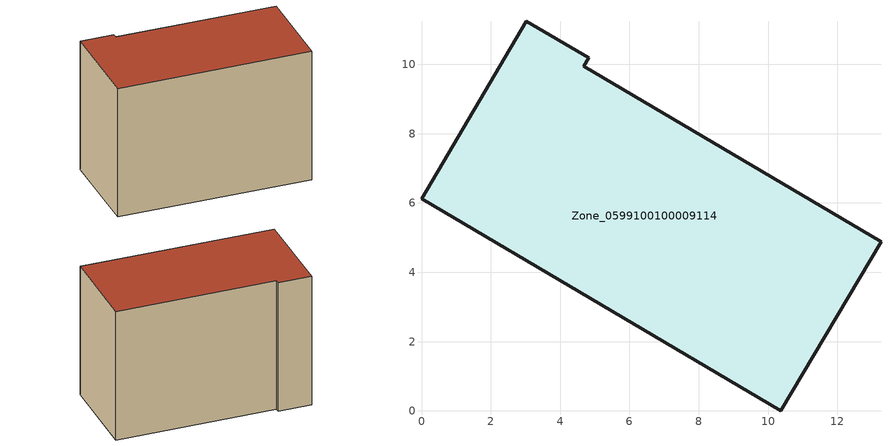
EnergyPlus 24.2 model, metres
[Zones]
Zone_0599100100009114
 floor ground (C_G): 3.02,11.25 4.82,10.18 4.68,9.95 13.26,4.89 10.37,0 0,6.12 z1.68
 wall outside (C_F): 4.82,10.18 3.02,11.25 0,6.12 10.37,0 13.26,4.89 4.68,9.95 4.82,10.18 z1.68:10.22
 roof outside (C_R): 10.37,0 13.26,4.89 4.68,9.95 4.82,10.18 3.02,11.25 0,6.12 z10.22
[BUILDING]
Pand.0599100100009114: North Axis=0; Terrain=City; Loads Convergence Tolerance Value=0.04; Temperature Convergence Tolerance Value=0.4; Solar Distribution=FullExterior; Maximum Number of Warmup Days=25; Minimum Number of Warmup Days=1
[Site:Location]
Rotterdam.The.Hague.AP_ZH_NLD Design_Conditions: Latitude=51.96; Longitude=4.45; Time Zone=1; Elevation=-4.5
[SITE:GROUNDTEMPERATURE:BUILDINGSURFACE]
18, 18, 18, 18, 18, 18, 18, 18, 18, 18, 18, 18
[MATERIAL] Thermal Absorptance=0.9; Solar Absorptance=0.7; Visible Absorptance=0.7
Name | Roughness | Thickness | Conductivity | Density | Specific Heat
G.TI.2015-2018 | MediumSmooth | 0.15 | 0.0428571 | 540 | 1210
F.TI.2015-2018 | Rough | 0.3 | 0.0666667 | 1920 | 840
R.TI.2015-2018 | MediumRough | 0.2 | 0.0333333 | 1500 | 1000
[CONSTRUCTION]
C_G: G.TI.2015-2018
C_F: F.TI.2015-2018
C_R: R.TI.2015-2018
[ZONE]
Zone_0599100100009114: Type=1; Multiplier=1; Ceiling Height=Autocalculate; Volume=Autocalculate; Floor Area=autocalculate; Part of Total Floor Area=Yes
[ZONEINFILTRATION:DESIGNFLOWRATE]
Infil_Zone_0599100100009114: Zone or ZoneList or Space or SpaceList=Zone_0599100100009114; Schedule=AlwaysOn; Design Flow Rate Calculation Method=Flow/Area; Flow Rate per Floor Area=0.0015; Constant Term Coefficient=1; Temperature Term Coefficient=0; Velocity Term Coefficient=0; Velocity Squared Term Coefficient=0
[HVACTEMPLATE:ZONE:IDEALLOADSAIRSYSTEM]
Zone_0599100100009114: Maximum Heating Supply Air Temperature=50; Minimum Cooling Supply Air Temperature=13; Maximum Heating Supply Air Humidity Ratio=0.0156; Minimum Cooling Supply Air Humidity Ratio=0.0077; Heating Limit=NoLimit; Cooling Limit=NoLimit; Dehumidification Control Type=ConstantSensibleHeatRatio; Cooling Sensible Heat Ratio=0.7; Dehumidification Setpoint=60; Humidification Control Type=None; Humidification Setpoint=30; Outdoor Air Method=None; Outdoor Air Flow Rate per Person=0.00944; Outdoor Air Flow Rate per Zone Floor Area=0; Outdoor Air Flow Rate per Zone=0; Demand Controlled Ventilation Type=None; Outdoor Air Economizer Type=NoEconomizer; Heat Recovery Type=None; Sensible Heat Recovery Effectiveness=0.7; Latent Heat Recovery Effectiveness=0.65
[ZONECONTROL:THERMOSTAT]
ThermostatControl_Zone_0599100100009114: Zone or ZoneList=Zone_0599100100009114; Control Type Schedule=DualSetpointControlType; Control 1=Thermostat_Zone_0599100100009114; Temperature Difference Between Cutout And Setpoint=0
[THERMOSTATSETPOINT:DUALSETPOINT]
Thermostat_Zone_0599100100009114: Heating Setpoint Temperature Schedule=HeatingSetpoint_Zone_0599100100009114; Cooling Setpoint Temperature Schedule=CoolingSetpoint_Zone_0599100100009114
[SCHEDULE:COMPACT]
HeatingSetpoint_Zone_0599100100009114: Through: 12/31, For: AllDays, Until: 24:00, 21
CoolingSetpoint_Zone_0599100100009114: Through: 12/31, For: AllDays, Until: 24:00, 24
DualSetpointControlType: Through: 12/31, For: AllDays, Until: 24:00, 4
AlwaysOn: Through: 12/31, For: AllDays, Until: 24:00, 1
